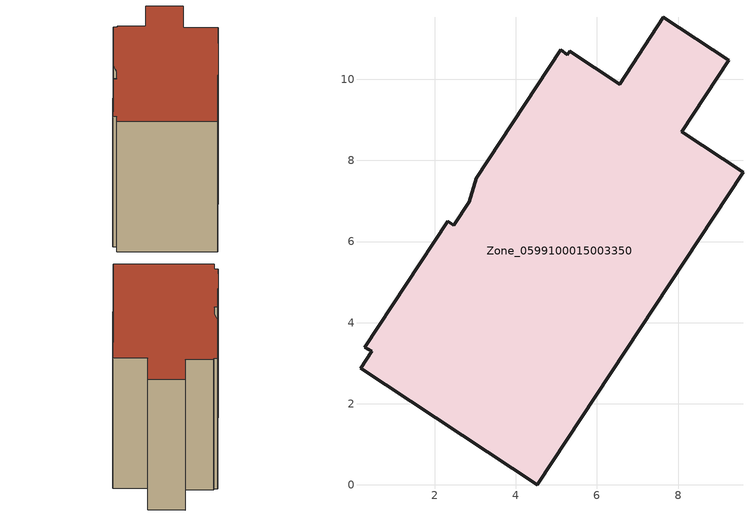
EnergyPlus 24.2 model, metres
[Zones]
Zone_0599100015003350
 floor ground (C_G): 5.34,10.69 6.56,9.88 7.64,11.53 9.25,10.47 8.09,8.7 9.6,7.71 4.53,0 0.17,2.87 0.44,3.29 0.27,3.4 2.32,6.5 2.47,6.4 2.85,6.98 3.02,7.57 5.11,10.72 5.27,10.6 z0.83
 wall outside (C_F): 8.09,8.7 9.25,10.47 7.64,11.53 6.56,9.88 5.34,10.69 5.27,10.6 5.11,10.72 3.02,7.57 2.85,6.98 2.47,6.4 2.32,6.5 0.27,3.4 0.44,3.29 0.17,2.87 4.53,0 9.6,7.71 8.09,8.7 z0.83:8.75
 roof outside (C_R): 6.56,9.88 5.34,10.69 5.27,10.6 5.11,10.72 3.02,7.57 2.85,6.98 2.47,6.4 2.32,6.5 0.27,3.4 0.44,3.29 0.17,2.87 4.53,0 9.6,7.71 8.09,8.7 9.25,10.47 7.64,11.53 z8.75
[BUILDING]
Pand.0599100015003350: North Axis=0; Terrain=City; Loads Convergence Tolerance Value=0.04; Temperature Convergence Tolerance Value=0.4; Solar Distribution=FullExterior; Maximum Number of Warmup Days=25; Minimum Number of Warmup Days=1
[Site:Location]
Rotterdam.The.Hague.AP_ZH_NLD Design_Conditions: Latitude=51.96; Longitude=4.45; Time Zone=1; Elevation=-4.5
[SITE:GROUNDTEMPERATURE:BUILDINGSURFACE]
18, 18, 18, 18, 18, 18, 18, 18, 18, 18, 18, 18
[MATERIAL] Thermal Absorptance=0.9; Solar Absorptance=0.7; Visible Absorptance=0.7
Name | Roughness | Thickness | Conductivity | Density | Specific Heat
G.TC.1965-1974 | MediumSmooth | 0.15 | 0.882353 | 540 | 1210
F.TC.1965-1974 | Rough | 0.3 | 0.697674 | 1920 | 840
R.TC.1965-1974 | MediumRough | 0.2 | 0.232558 | 1500 | 1000
[CONSTRUCTION]
C_G: G.TC.1965-1974
C_F: F.TC.1965-1974
C_R: R.TC.1965-1974
[ZONE]
Zone_0599100015003350: Type=1; Multiplier=1; Ceiling Height=Autocalculate; Volume=Autocalculate; Floor Area=autocalculate; Part of Total Floor Area=Yes
[ZONEINFILTRATION:DESIGNFLOWRATE]
Infil_Zone_0599100015003350: Zone or ZoneList or Space or SpaceList=Zone_0599100015003350; Schedule=AlwaysOn; Design Flow Rate Calculation Method=Flow/Area; Flow Rate per Floor Area=0.003; Constant Term Coefficient=1; Temperature Term Coefficient=0; Velocity Term Coefficient=0; Velocity Squared Term Coefficient=0
[HVACTEMPLATE:ZONE:IDEALLOADSAIRSYSTEM]
Zone_0599100015003350: Maximum Heating Supply Air Temperature=50; Minimum Cooling Supply Air Temperature=13; Maximum Heating Supply Air Humidity Ratio=0.0156; Minimum Cooling Supply Air Humidity Ratio=0.0077; Heating Limit=NoLimit; Cooling Limit=NoLimit; Dehumidification Control Type=ConstantSensibleHeatRatio; Cooling Sensible Heat Ratio=0.7; Dehumidification Setpoint=60; Humidification Control Type=None; Humidification Setpoint=30; Outdoor Air Method=None; Outdoor Air Flow Rate per Person=0.00944; Outdoor Air Flow Rate per Zone Floor Area=0; Outdoor Air Flow Rate per Zone=0; Demand Controlled Ventilation Type=None; Outdoor Air Economizer Type=NoEconomizer; Heat Recovery Type=None; Sensible Heat Recovery Effectiveness=0.7; Latent Heat Recovery Effectiveness=0.65
[ZONECONTROL:THERMOSTAT]
ThermostatControl_Zone_0599100015003350: Zone or ZoneList=Zone_0599100015003350; Control Type Schedule=DualSetpointControlType; Control 1=Thermostat_Zone_0599100015003350; Temperature Difference Between Cutout And Setpoint=0
[THERMOSTATSETPOINT:DUALSETPOINT]
Thermostat_Zone_0599100015003350: Heating Setpoint Temperature Schedule=HeatingSetpoint_Zone_0599100015003350; Cooling Setpoint Temperature Schedule=CoolingSetpoint_Zone_0599100015003350
[SCHEDULE:COMPACT]
HeatingSetpoint_Zone_0599100015003350: Through: 12/31, For: AllDays, Until: 24:00, 21
CoolingSetpoint_Zone_0599100015003350: Through: 12/31, For: AllDays, Until: 24:00, 24
DualSetpointControlType: Through: 12/31, For: AllDays, Until: 24:00, 4
AlwaysOn: Through: 12/31, For: AllDays, Until: 24:00, 1
